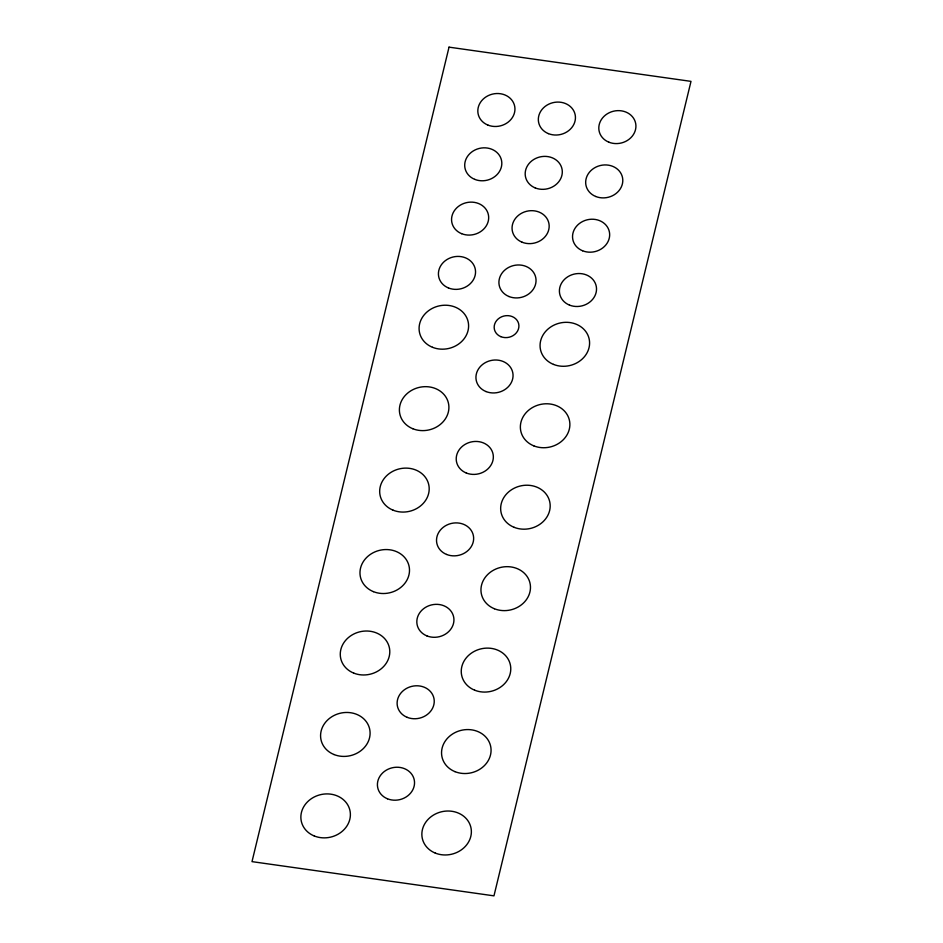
<?xml version="1.0" encoding="UTF-8"?>
<svg xmlns="http://www.w3.org/2000/svg" width="943" height="943" viewBox="0 0 943 943"><rect width="100%" height="100%" fill="white"/><g stroke="black" fill="none" stroke-linecap="round" stroke-linejoin="round"><path stroke-width="1.41" d="M449.033 47.15L252.005 861.631L493.967 895.85L690.995 81.369L449.033 47.15M435.277 853.085A24.907 21.819 -12.9 0 0 471.347 830.677A24.907 21.819 -12.9 0 0 433.214 815.224A24.907 21.819 -12.9 0 0 435.277 853.085M454.974 771.645A24.907 21.819 -12.9 0 0 491.044 749.237A24.907 21.819 -12.9 0 0 452.923 733.772A24.907 21.819 -12.9 0 0 454.974 771.645M314.29 835.981A24.907 21.819 -12.9 0 0 350.36 813.573A24.907 21.819 -12.9 0 0 312.239 798.108A24.907 21.819 -12.9 0 0 314.29 835.981M333.999 754.53A24.907 21.819 -12.9 0 0 370.069 732.122A24.907 21.819 -12.9 0 0 331.936 716.668A24.907 21.819 -12.9 0 0 333.999 754.53M474.683 690.193A24.907 21.819 -12.9 0 0 510.752 667.785A24.907 21.819 -12.9 0 0 472.62 652.32A24.907 21.819 -12.9 0 0 474.683 690.193M353.696 673.09A24.907 21.819 -12.9 0 0 389.765 650.67A24.907 21.819 -12.9 0 0 351.645 635.217A24.907 21.819 -12.9 0 0 353.696 673.09M514.088 527.302A24.907 21.819 -12.9 0 0 550.158 504.882A24.907 21.819 -12.9 0 0 512.025 489.429A24.907 21.819 -12.9 0 0 514.088 527.302M393.101 510.187A24.907 21.819 -12.9 0 0 429.171 487.779A24.907 21.819 -12.9 0 0 391.05 472.313A24.907 21.819 -12.9 0 0 393.101 510.187M373.404 591.638A24.907 21.819 -12.9 0 0 409.474 569.23A24.907 21.819 -12.9 0 0 371.342 553.765A24.907 21.819 -12.9 0 0 373.404 591.638M494.38 608.742A24.907 21.819 -12.9 0 0 530.449 586.334A24.907 21.819 -12.9 0 0 492.329 570.869A24.907 21.819 -12.9 0 0 494.38 608.742M412.81 428.735A24.907 21.819 -12.9 0 0 448.88 406.327A24.907 21.819 -12.9 0 0 410.747 390.874A24.907 21.819 -12.9 0 0 412.81 428.735M533.785 445.85A24.907 21.819 -12.9 0 0 569.855 423.442A24.907 21.819 -12.9 0 0 531.734 407.977A24.907 21.819 -12.9 0 0 533.785 445.85M553.494 364.399A24.907 21.819 -12.9 0 0 589.564 341.991A24.907 21.819 -12.9 0 0 551.431 326.526A24.907 21.819 -12.9 0 0 553.494 364.399M432.507 347.295A24.907 21.819 -12.9 0 0 468.577 324.887A24.907 21.819 -12.9 0 0 430.456 309.422A24.907 21.819 -12.9 0 0 432.507 347.295M569.454 305.084A18.683 16.373 -12.9 0 0 596.506 288.275A18.683 16.373 -12.9 0 0 567.922 276.676A18.683 16.373 -12.9 0 0 569.454 305.084M448.479 287.969A18.683 16.373 -12.9 0 0 475.531 271.16A18.683 16.373 -12.9 0 0 446.935 259.561A18.683 16.373 -12.9 0 0 448.479 287.969M582.597 250.779A18.683 16.373 -12.9 0 0 609.649 233.97A18.683 16.373 -12.9 0 0 581.053 222.371A18.683 16.373 -12.9 0 0 582.597 250.779M461.61 233.675A18.683 16.373 -12.9 0 0 488.663 216.866A18.683 16.373 -12.9 0 0 460.078 205.268A18.683 16.373 -12.9 0 0 461.61 233.675M474.753 179.37A18.683 16.373 -12.9 0 0 501.806 162.561A18.683 16.373 -12.9 0 0 473.209 150.974A18.683 16.373 -12.9 0 0 474.753 179.37M595.728 196.486A18.683 16.373 -12.9 0 0 622.781 179.677A18.683 16.373 -12.9 0 0 594.184 168.078A18.683 16.373 -12.9 0 0 595.728 196.486M608.86 142.181A18.683 16.373 -12.9 0 0 635.912 125.372A18.683 16.373 -12.9 0 0 607.327 113.773A18.683 16.373 -12.9 0 0 608.86 142.181M487.885 125.077A18.683 16.373 -12.9 0 0 514.937 108.268A18.683 16.373 -12.9 0 0 486.34 96.669A18.683 16.373 -12.9 0 0 487.885 125.077M548.378 133.623A18.683 16.373 -12.9 0 0 575.43 116.826A18.683 16.373 -12.9 0 0 546.834 105.227A18.683 16.373 -12.9 0 0 548.378 133.623M535.235 187.928A18.683 16.373 -12.9 0 0 562.287 171.119A18.683 16.373 -12.9 0 0 533.703 159.52A18.683 16.373 -12.9 0 0 535.235 187.928M522.104 242.221A18.683 16.373 -12.9 0 0 549.156 225.412A18.683 16.373 -12.9 0 0 520.56 213.825A18.683 16.373 -12.9 0 0 522.104 242.221M508.972 296.526A18.683 16.373 -12.9 0 0 536.025 279.717A18.683 16.373 -12.9 0 0 507.428 268.118A18.683 16.373 -12.9 0 0 508.972 296.526M387.467 798.792A18.683 16.373 -12.9 0 0 414.519 781.983A18.683 16.373 -12.9 0 0 385.923 770.384A18.683 16.373 -12.9 0 0 387.467 798.792M407.176 717.34A18.683 16.373 -12.9 0 0 434.228 700.531A18.683 16.373 -12.9 0 0 405.631 688.932A18.683 16.373 -12.9 0 0 407.176 717.34M426.873 635.888A18.683 16.373 -12.9 0 0 453.925 619.08A18.683 16.373 -12.9 0 0 425.328 607.492A18.683 16.373 -12.9 0 0 426.873 635.888M446.581 554.449A18.683 16.373 -12.9 0 0 473.634 537.64A18.683 16.373 -12.9 0 0 445.037 526.041A18.683 16.373 -12.9 0 0 446.581 554.449M466.278 472.997A18.683 16.373 -12.9 0 0 493.33 456.188A18.683 16.373 -12.9 0 0 464.734 444.589A18.683 16.373 -12.9 0 0 466.278 472.997M485.987 391.545A18.683 16.373 -12.9 0 0 513.039 374.736A18.683 16.373 -12.9 0 0 484.443 363.149A18.683 16.373 -12.9 0 0 485.987 391.545M500.874 336.675A12.448 10.915 -12.9 0 0 518.909 325.465A12.448 10.915 -12.9 0 0 499.849 317.732A12.448 10.915 -12.9 0 0 500.874 336.675"/></g></svg>
